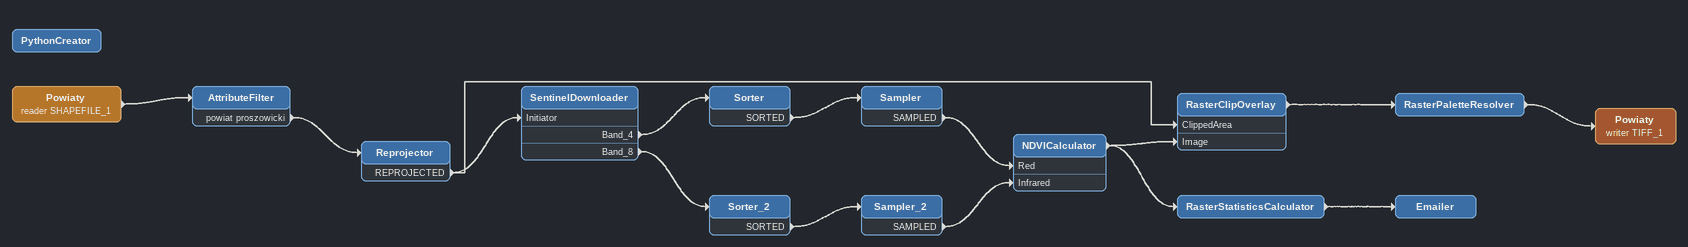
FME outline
PythonCreator
Powiaty (reader SHAPEFILE_1)
    -> AttributeFilter
AttributeFilter
    powiat proszowicki -> Reprojector
Reprojector
    REPROJECTED -> SentinelDownloader [Initiator]
    REPROJECTED -> RasterClipOverlay [ClippedArea]
SentinelDownloader
    Band_4 -> Sorter
    Band_8 -> Sorter_2
Sorter
    SORTED -> Sampler
Sampler
    SAMPLED -> NDVICalculator [Red]
Sorter_2
    SORTED -> Sampler_2
Sampler_2
    SAMPLED -> NDVICalculator [Infrared]
NDVICalculator
    -> RasterStatisticsCalculator
    -> RasterClipOverlay [Image]
RasterClipOverlay
    -> RasterPaletteResolver
RasterPaletteResolver
    -> Powiaty (writer TIFF_1)
Powiaty (writer TIFF_1)
RasterStatisticsCalculator
    -> Emailer
Emailer
